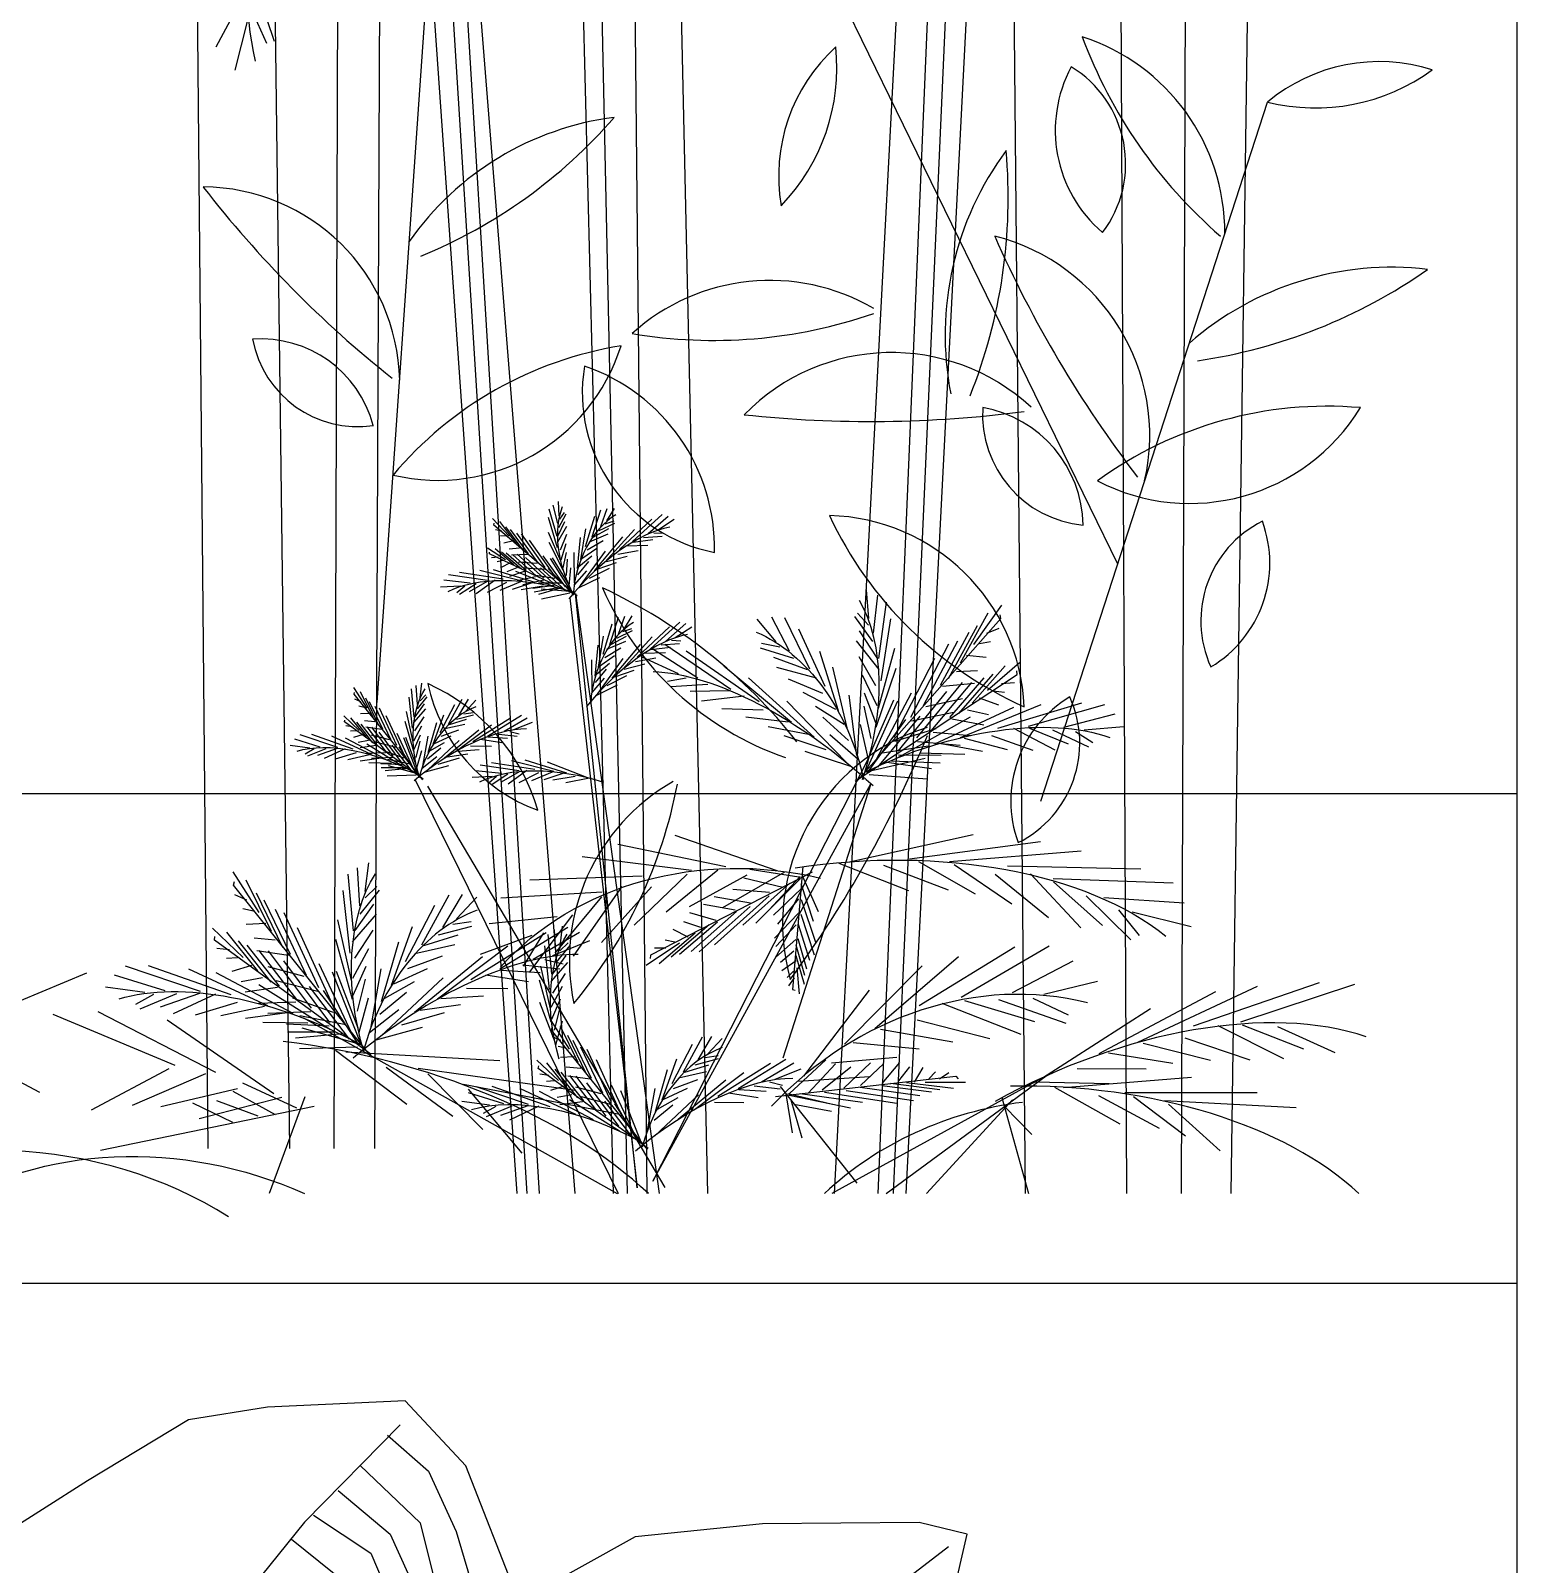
# Model space of a CAD drawing. Header units: millimetres. Extents: x 0 to 25200, y 0 to 17820.
# Drawn here: x 11271 to 12000, y 2460 to 3212 of the extents above; entities that cross this region are included whole.
import ezdxf

# ---------------------------------------------------------------- set-up
doc = ezdxf.new("R2010")
doc.units = ezdxf.units.MM
doc.header["$LTSCALE"] = 100
doc.header["$MEASUREMENT"] = 0
doc.layers.add('CO-TREE', color=251, linetype='Continuous')
doc.layers.add('TB-FORM', color=7, linetype='Continuous')

# ---------------------------------------------------------------- blocks, each defined once
blk = doc.blocks.new('T-134')
at = {"layer": 'CO-TREE'}
for p, q in [((1382.59, 1586.67), (1360.45, 1.43)), ((1302.04, 1557.81), (1309.22, 1.43)), ((1341.04, 1513.82), (1336.02, 1.43)), ((1245.67, 1482.35), (1259.55, 1.43)), ((946.69, 1366.25), (940.8, 23.56)), ((882.25, 1343.16), (899.04, 23.56)), ((924.69, 1191.21), (920.81, 23.56)), ((848.39, 1166.04), (859.1, 23.56)), ((1304.94, 309.92), (1011.71, 910.46)), ((1035.75, 870.73), (1057.72, 1.43)), ((1084.59, 865.45), (1103.96, 1.43)), ((1046.29, 849.81), (1064.61, 1.43)), ((1074.43, 1.43), (1067.54, 673.76)), ((1199.91, 646.43), (1166.01, 1.43)), ((1233.83, 640.77), (1201.12, 1.43)), ((1222.78, 628.66), (1194.96, 1.43)), ((989.7, 616.73), (1038.87, 1.43)), ((1187.5, 1.43), (1213.75, 622.24)), ((968.07, 606.17), (1010.45, 1.43)), ((881.1, 597.24), (891.64, 566.16)), ((977.9, 600.25), (1015.47, 1.43)), ((1021.61, 1.43), (985.23, 597.74)), ((877.93, 590.92), (862.96, 563.19)), ((942.11, 242.07), (966.07, 586.89)), ((880.45, 581.51), (887.81, 565.15)), ((878.45, 576.41), (872.31, 551.92)), ((1267.27, 193.79), (1378.38, 536.27)), ((1030.62, 329.79), (1028.34, 338.83)), ((1031.3, 333.47), (1030.87, 340.56)), ((1006.68, 323.57), (998.55, 332.22)), ((1010.54, 319.58), (1002.13, 330.8)), ((1030.42, 317.92), (1025.96, 332.68)), ((1030.23, 323.45), (1026.42, 336.82)), ((1030.63, 323.63), (1033.97, 330.78)), ((1031.09, 327.77), (1034.64, 334.46)), ((1031.55, 331.9), (1033.82, 335.2)), ((1044.19, 318.47), (1048.65, 333.29)), ((1047.37, 323.19), (1051.64, 336.5)), ((1051.62, 328.29), (1054.81, 337.12)), ((1053.85, 329.55), (1058.16, 331.05)), ((1054.55, 331), (1058.43, 337.17)), ((1060.75, 317.03), (1076.67, 331.81)), ((1067.2, 320.96), (1081.7, 334.1)), ((1074.81, 324.83), (1084.71, 333.39)), ((1079.37, 326.58), (1087.59, 331.84)), ((999.24, 328.98), (999.31, 329.94)), ((1040.02, 294.11), (999.24, 328.98)), ((1003.17, 325.95), (1000.01, 326.71)), ((1005.31, 323.63), (1002.56, 323.73)), ((1013.99, 316.25), (1005.16, 328.12)), ((1016.19, 314.88), (1007.36, 326.76)), ((1020.94, 310.53), (1010.46, 325.04)), ((1024.45, 308.16), (1012.73, 324.63)), ((1032.02, 311.38), (1026, 325.41)), ((1030.52, 320.78), (1035.04, 328.48)), ((1031.84, 316.9), (1034.97, 324.52)), ((1041.83, 312.1), (1044.26, 327.18)), ((1046.03, 320.8), (1055.3, 324.75)), ((1047.87, 323.13), (1055.62, 327.27)), ((1048.61, 306.6), (1062.48, 323.17)), ((1050.86, 326.34), (1058.54, 329.98)), ((1053.56, 310.88), (1068.11, 326.85)), ((1072.57, 322.96), (1081.64, 323.64)), ((1077.61, 325.26), (1082.24, 325.03)), ((1004.92, 312.03), (996.2, 317.66)), ((997.18, 314.88), (997.15, 315.78)), ((1009.05, 309.46), (999.81, 317.39)), ((1012.72, 307.37), (1003.01, 315.79)), ((1008.82, 321.25), (1004.14, 320.14)), ((1011.78, 317.61), (1006.69, 317.16)), ((1029.21, 303.81), (1016.66, 321.6)), ((1033.16, 306.86), (1026.36, 320.53)), ((1032.2, 312.02), (1034.72, 319.92)), ((1040.23, 307.69), (1041.66, 322.9)), ((1041.64, 299.31), (1054, 316.23)), ((1042.4, 312.54), (1049.77, 317.76)), ((1045.01, 316.83), (1052.82, 321.47)), ((1060.01, 314.81), (1070.03, 316.58)), ((1064.15, 318.85), (1074.71, 319.18)), ((1067.54, 320.66), (1077.08, 321.89)), ((1040.13, 294.45), (997.18, 314.88)), ((1001.28, 313.21), (998.14, 313)), ((1003.58, 311.68), (1000.9, 310.98)), ((1007.22, 310.5), (1002.78, 308.13)), ((1014.99, 306.75), (1005.28, 315.16)), ((1015.71, 314.58), (1007.87, 314.23)), ((1020.02, 304.11), (1008.46, 314.47)), ((1023.66, 302.93), (1010.7, 314.75)), ((1020.46, 310.23), (1011.31, 310.89)), ((1028.69, 300.28), (1014.8, 313.08)), ((1034.38, 298.81), (1023.48, 313.97)), ((1036.99, 296.79), (1027.06, 312.55)), ((1035.77, 300.22), (1028, 312.88)), ((1033.13, 307.97), (1034.87, 315.5)), ((1034.84, 304.27), (1035.37, 312.37)), ((1038.83, 300.69), (1038.66, 315.59)), ((1040.35, 304.6), (1045.82, 311.08)), ((1040.87, 308.64), (1047.22, 313.98)), ((1049.9, 307.38), (1059.36, 310.6)), ((1054.38, 311.12), (1064.52, 313.74)), ((987.64, 300.49), (974.74, 301.93)), ((996.16, 301.9), (976.96, 304.57)), ((1003.72, 302.5), (982.46, 305.74)), ((996.02, 301.4), (987.19, 296.26)), ((999.87, 301.95), (990.62, 295.3)), ((1013.05, 301.51), (992.36, 306.77)), ((1005.5, 300.92), (995.98, 295.97)), ((1019.5, 300.79), (999.09, 307.06)), ((1012.23, 301.2), (1002.17, 296.96)), ((1010.45, 307.99), (1005.54, 306.11)), ((1014.55, 306.33), (1006.96, 303.74)), ((1017.99, 300.67), (1008.22, 297.43)), ((1029.24, 298.61), (1009.93, 306.19)), ((1019.58, 303.69), (1010.63, 301.66)), ((1023.69, 302.02), (1013.39, 299.64)), ((1024.39, 307.2), (1013.87, 307.91)), ((1029.14, 302.85), (1018.69, 304.52)), ((1034.19, 297.16), (1022.16, 308.01)), ((1036.93, 296.04), (1025.77, 307.73)), ((1036.19, 299.29), (1036.9, 308.03)), ((1038.7, 299.68), (1044.73, 306.61)), ((1040.69, 298.22), (1051.23, 303.36)), ((1046.11, 303.05), (1055.83, 307.94)), ((982.82, 299.12), (973.06, 298.6)), ((985.02, 299.05), (981.15, 295.79)), ((990.52, 300.22), (982.37, 294.9)), ((1023.47, 299.13), (1012.61, 297.29)), ((1028.72, 299.38), (1018.4, 297.9)), ((1030.61, 298.22), (1018.92, 296.06)), ((1032.65, 300.48), (1021.17, 300.58)), ((1032.36, 298.2), (1021.19, 294.98)), ((1036.51, 296.48), (1022.34, 297.65)), ((1036.49, 295.63), (1022.61, 292.62)), ((1036.43, 293.34), (1069.46, 4.26)), ((1069.46, 4.26), (1039.2, 295.42)), ((1039.2, 295.42), (1080.22, 1.43)), ((1182.96, 283.18), (1181.84, 297.34)), ((1185.32, 276.08), (1187.33, 294.61)), ((1182.9, 280.01), (1177.48, 285.9)), ((1187.85, 263.62), (1191.7, 291.16)), ((1227.93, 261.44), (1241.48, 286)), ((1234.47, 270.42), (1248.17, 289.8)), ((1052.83, 265.78), (1057.29, 280.6)), ((1056.01, 270.5), (1060.28, 283.8)), ((1060.27, 275.6), (1063.45, 284.43)), ((1062.49, 276.86), (1066.8, 278.36)), ((1063.19, 278.31), (1067.07, 284.48)), ((1069.39, 264.34), (1085.31, 279.11)), ((1075.84, 268.27), (1090.35, 281.41)), ((1083.45, 272.14), (1093.35, 280.7)), ((1088.01, 273.89), (1096.23, 279.14)), ((1137.6, 271.81), (1128.2, 282.96)), ((1144.14, 267.27), (1135.38, 283.86)), ((1154, 258.36), (1141.83, 283.51)), ((1184.96, 271.94), (1176.06, 284.21)), ((1176.62, 202.79), (1247.69, 283.2)), ((1189.03, 252.63), (1193.76, 283.09)), ((1222.04, 253.87), (1236.22, 279.85)), ((1240.76, 276.1), (1246.82, 278.49)), ((1247.69, 283.2), (1247.29, 285.08)), ((1050.47, 259.41), (1052.91, 274.49)), ((1054.67, 268.11), (1063.94, 272.06)), ((1056.51, 270.44), (1064.26, 274.58)), ((1059.5, 273.65), (1067.18, 277.28)), ((1062.2, 258.19), (1076.76, 274.16)), ((1081.22, 270.27), (1090.28, 270.95)), ((1086.25, 272.56), (1090.89, 272.34)), ((1139.39, 269.14), (1130.43, 270.91)), ((1161.61, 249.89), (1148.64, 277.99)), ((1188.03, 258.25), (1176.94, 272.24)), ((1187.03, 263.87), (1178.42, 277.11)), ((1203.55, 234.95), (1222.19, 270.83)), ((1209.85, 240.63), (1226.57, 272.27)), ((1218.05, 250.56), (1232.23, 276.53)), ((1237.18, 270.9), (1242.6, 271.87)), ((1048.87, 255), (1050.3, 270.2)), ((1050.28, 246.61), (1062.64, 263.54)), ((1051.04, 259.85), (1058.41, 265.07)), ((1053.65, 264.14), (1061.46, 268.78)), ((1057.25, 253.91), (1071.12, 270.48)), ((1068.66, 262.11), (1078.67, 263.89)), ((1089.67, 256.17), (1071.93, 264.29)), ((1072.79, 266.15), (1083.36, 266.48)), ((1076.19, 267.97), (1085.72, 269.2)), ((1099.18, 253.96), (1077.2, 268.17)), ((1115.33, 248.41), (1082.95, 270.42)), ((1129.2, 242.43), (1093.55, 267.26)), ((1146.2, 263.61), (1129.98, 268.68)), ((1153.01, 258.09), (1136.52, 264.14)), ((1168.05, 237.93), (1159.03, 267.11)), ((1186.49, 250.21), (1178.18, 264.43)), ((1187.67, 239.22), (1195.7, 268.68)), ((1195.34, 225.01), (1215.26, 263.74)), ((1230.88, 265.22), (1240.45, 264.32)), ((1047.47, 248), (1047.3, 262.89)), ((1049, 251.91), (1054.46, 258.39)), ((1049.51, 255.95), (1055.86, 261.29)), ((1058.55, 254.69), (1068, 257.9)), ((1063.02, 258.43), (1073.16, 261.05)), ((1145.14, 232.25), (1111.88, 259.83)), ((1157.31, 253.99), (1137.85, 259.23)), ((1172.43, 229.64), (1165.39, 259.35)), ((1176.32, 203.43), (1255.7, 255.83)), ((1186.66, 229.96), (1196.35, 258.92)), ((1226.02, 257.19), (1236.22, 257.71)), ((1227.02, 236.65), (1243.9, 256.02)), ((1233.7, 241.8), (1249.8, 260.07)), ((1241.16, 248.04), (1256.87, 261.62)), ((1255.7, 255.83), (1255.5, 257.63)), ((937.07, 239.36), (930.68, 249.36)), ((960.19, 234.87), (958.92, 248.72)), ((961.75, 241.04), (961.18, 250.34)), ((963.1, 244.52), (963.99, 251.57)), ((1047.34, 246.99), (1053.38, 253.91)), ((1049.33, 245.53), (1059.87, 250.67)), ((1054.76, 250.35), (1064.47, 255.25)), ((1093.53, 254.03), (1084.4, 252.29)), ((1104.13, 250.88), (1085.99, 249.72)), ((1156.14, 225.14), (1124.07, 254.11)), ((1160.44, 246.4), (1143.68, 253.43)), ((1187.14, 240.45), (1179.95, 255.39)), ((1206.58, 224.8), (1228.96, 251.83)), ((1213.46, 228.15), (1233.48, 251.89)), ((1219.09, 250.09), (1234.71, 251.58)), ((1222.69, 234.78), (1239.58, 254.15)), ((1248.04, 251.39), (1254.33, 251.84)), ((930.77, 246.06), (931.01, 246.99)), ((964.37, 204.22), (930.77, 246.06)), ((934.06, 242.35), (931.09, 243.68)), ((940.12, 234.72), (933.94, 247.31)), ((942.89, 230.81), (936.42, 244.11)), ((944.8, 229.06), (938.33, 242.36)), ((959.35, 229.41), (957.7, 244.74)), ((960.61, 234.98), (965.22, 241.39)), ((961.83, 238.96), (966.57, 244.88)), ((963.05, 242.94), (965.9, 245.76)), ((972.98, 227.39), (980.12, 241.12)), ((976.98, 231.45), (983.65, 243.72)), ((982.11, 235.67), (986.88, 243.75)), ((985.48, 237.78), (990.44, 243.13)), ((1114.73, 247.73), (1095.5, 247.51)), ((1121.97, 245.08), (1100.94, 242.79)), ((1171.98, 212.63), (1142.78, 242.72)), ((1166.79, 238.64), (1150.75, 246.93)), ((1177.16, 216.16), (1173.35, 245.71)), ((1186.43, 232.15), (1180.89, 246.59)), ((1181.88, 208.94), (1197.17, 242.92)), ((1183.36, 216.07), (1195.22, 243.31)), ((1186.5, 213.67), (1203.87, 246.72)), ((1197.35, 218.17), (1221.29, 247.38)), ((1210.88, 240.16), (1228.82, 244.01)), ((1227.98, 224.95), (1267.51, 241.13)), ((1237.04, 244.37), (1246.49, 240.91)), ((1243.92, 247.72), (1249.42, 247.08)), ((1246.18, 229.5), (1287.4, 241.84)), ((1261.32, 230.42), (1298.62, 241.04)), ((933.2, 228.34), (925.67, 235.49)), ((926.12, 232.58), (926.26, 233.47)), ((936.78, 225.05), (929.17, 234.56)), ((935.73, 239.67), (933.05, 240.28)), ((938.74, 236.68), (933.94, 236.46)), ((940.98, 232.56), (935.9, 233.06)), ((948.67, 223.9), (941.06, 240.1)), ((951.68, 220.92), (943.21, 239.28)), ((955.54, 215.77), (946.51, 235.57)), ((959.71, 222.68), (956.39, 237.58)), ((959.98, 232.19), (965.85, 238.92)), ((960.56, 228.14), (965.04, 235.05)), ((969.48, 221.57), (974.67, 235.94)), ((977.47, 231.29), (985.85, 233.92)), ((981, 233.89), (989.22, 236.04)), ((984.53, 236.49), (989.05, 237.16)), ((988.99, 222.91), (1007.38, 234.47)), ((996.06, 225.57), (1012.75, 235.8)), ((1004.25, 227.96), (1015.57, 234.54)), ((1131.27, 238.23), (1110.95, 238.95)), ((1143.46, 232.5), (1122.64, 234.86)), ((1170.91, 231.33), (1156.84, 240.15)), ((1173.05, 223.48), (1160.42, 234.8)), ((1184.07, 224.37), (1180.77, 240.25)), ((1182.22, 207.49), (1201.06, 233.74)), ((1187.33, 210.45), (1208.14, 235.28)), ((1196.73, 214.7), (1232.86, 235.09)), ((1203.95, 233.06), (1224.59, 237.4)), ((1215.4, 221.73), (1254.09, 239.82)), ((1223.68, 234.07), (1239.42, 231.06)), ((1231.34, 238.52), (1241.58, 236.14)), ((1278.6, 229.99), (1303.75, 236.43)), ((922.72, 220.02), (904.34, 226.2)), ((930.26, 219.2), (909.96, 226.33)), ((939.24, 216.5), (919.88, 225.51)), ((964.54, 204.54), (926.12, 232.58)), ((929.85, 230.18), (926.71, 230.55)), ((931.82, 228.25), (929.05, 228.06)), ((935.18, 226.41), (930.38, 224.9)), ((940, 222.32), (932.02, 232.39)), ((942.11, 221.29), (934.14, 231.36)), ((944.27, 228.85), (936.51, 229.96)), ((946.57, 217.76), (937.13, 230.09)), ((948.14, 223.7), (939.27, 226.04)), ((949.93, 215.92), (939.39, 229.95)), ((954.38, 212.39), (943.11, 227.55)), ((959.69, 209.89), (951.8, 226.81)), ((960, 218.03), (955.84, 232.72)), ((960, 223.28), (963.95, 230.57)), ((960.16, 219.12), (963.27, 226.2)), ((964.42, 210.92), (967.02, 225.58)), ((967.1, 217.53), (971.31, 232.21)), ((970.12, 221.9), (978.33, 225.66)), ((973.48, 225.63), (982.02, 228.74)), ((975.13, 214.91), (991.83, 228.62)), ((975.22, 229.34), (985.06, 231.5)), ((980.79, 218.2), (998.05, 231.19)), ((1001.71, 226.54), (1010.74, 225.53)), ((1007.08, 227.86), (1011.59, 226.78)), ((1009.06, 228.84), (1018.1, 232.48)), ((1153.36, 226.34), (1133.74, 230.07)), ((1162.07, 218.8), (1141.46, 225.79)), ((1177.7, 214.2), (1163.82, 226.23)), ((1182.77, 214.13), (1178.94, 231.24)), ((1195.74, 223.13), (1215.99, 229.35)), ((1214.44, 227.44), (1232.74, 225.91)), ((1243.11, 225.87), (1263.33, 218.73)), ((1253.96, 229.48), (1274.14, 218.89)), ((1261.74, 229.46), (1280.66, 221.75)), ((1272.97, 228.66), (1290.58, 220.38)), ((1284.19, 227.87), (1292.77, 222.48)), ((1288.53, 228.62), (1307.99, 230.29)), ((909.09, 219.76), (899.41, 221.05)), ((914.08, 220.21), (901.67, 224.02)), ((911.24, 219.28), (906.83, 216.79)), ((916.86, 219.41), (907.87, 215.69)), ((922.49, 219.55), (912.86, 216.14)), ((926.37, 219.37), (916.05, 214.56)), ((945.45, 214.6), (926.55, 224.54)), ((937.88, 223.36), (932.72, 222.41)), ((941.61, 220.96), (933.67, 219.82)), ((954.61, 210.64), (937.04, 221.68)), ((951.43, 219.99), (941.23, 222.64)), ((955.3, 214.83), (945.34, 218.42)), ((959.2, 208.3), (949.4, 221.2)), ((961.69, 206.7), (952.9, 220.26)), ((961.89, 207.42), (955.05, 224.75)), ((961.32, 211.02), (956.03, 224.9)), ((961.16, 215.18), (963.18, 223.03)), ((961.57, 210.03), (963.89, 218.49)), ((966.64, 214.47), (973.22, 219.83)), ((966.92, 209.03), (982.21, 223.37)), ((967.9, 218.34), (975.13, 222.42)), ((981.63, 218.28), (992.09, 218.97)), ((987.85, 220.86), (998.02, 220.74)), ((992.66, 224.06), (1003.11, 222.42)), ((996.34, 225.21), (1005.94, 224.65)), ((1174.15, 210.75), (1151.86, 218)), ((1189.45, 217.45), (1212.16, 220.85)), ((1206.78, 223), (1227.83, 221.15)), ((1218.43, 221.91), (1238.7, 218.22)), ((1229.7, 224.57), (1250.8, 218.95)), ((931.71, 217.32), (921.44, 214.23)), ((938.37, 216.35), (927.7, 214.04)), ((943.94, 214.76), (933.73, 213.39)), ((946.06, 217.43), (936.89, 217.09)), ((949.04, 212.23), (938.02, 212.43)), ((949.78, 215.03), (939.23, 214.6)), ((954.24, 211.5), (943.82, 211.97)), ((958.31, 211.85), (947.05, 214.08)), ((961.36, 207.21), (947.66, 210.98)), ((964.1, 209.95), (971.32, 215.63)), ((965.79, 208.14), (977.1, 211.24)), ((972.01, 211.88), (982.47, 214.89)), ((976.54, 215.44), (986.43, 216.84)), ((1011.72, 208.61), (992.51, 211.28)), ((1019.28, 209.21), (998.01, 212.45)), ((1028.61, 208.22), (1007.91, 213.48)), ((1035.06, 207.5), (1014.64, 213.77)), ((1044.79, 205.32), (1025.49, 212.9)), ((1183.06, 215.1), (1077.09, 7.52)), ((1182.92, 208.47), (1210.65, 214.72)), ((1190.67, 213.02), (1213.69, 209.76)), ((1194.12, 213.55), (1217.88, 212.53)), ((1197.55, 216.37), (1218.4, 216.32)), ((1208, 217.35), (1230.03, 216.71)), ((955.88, 210.01), (943.99, 210.06)), ((957.6, 209.67), (946.02, 208.58)), ((961.18, 206.37), (946.98, 205.99)), ((960.7, 204.14), (1060.2, 1.43)), ((998.37, 205.83), (988.62, 205.31)), ((1003.19, 207.2), (990.29, 208.64)), ((1000.57, 205.76), (996.7, 202.5)), ((1006.07, 206.93), (997.93, 201.61)), ((1011.58, 208.11), (1002.75, 202.97)), ((1015.43, 208.66), (1006.17, 202.01)), ((1021.05, 207.63), (1011.53, 202.68)), ((1027.78, 207.91), (1017.72, 203.67)), ((1033.55, 207.38), (1023.77, 204.14)), ((1039.03, 205.84), (1028.16, 204)), ((1046.16, 204.93), (1034.47, 202.77)), ((1183.2, 206.78), (1211.53, 204.68)), ((1083.25, 4.44), (966.86, 201.06)), ((1077.09, 7.52), (1183.95, 202.27)), ((1183.95, 202.27), (1140.89, 67.85)), ((1138.07, 159.52), (1088.02, 176.81)), ((1172.65, 163.85), (1234.15, 177.32)), ((1202.87, 165.39), (1267.06, 174.01)), ((1096.14, 159.75), (1042.5, 166.41)), ((1112.85, 161.47), (1059.94, 172.5)), ((1222.55, 164.09), (1287.1, 169.32)), ((884.19, 139.16), (871.41, 159.16)), ((930.43, 130.17), (927.89, 157.86)), ((933.55, 142.5), (932.41, 161.1)), ((936.24, 149.48), (938.02, 163.57)), ((1094, 157.86), (1067.97, 133)), ((1155.27, 158.89), (1076.04, 118.23)), ((1108.93, 159.87), (1083.63, 139.38)), ((1141.62, 158.93), (1111.36, 141.51)), ((1148.65, 156.42), (1124.7, 160.3)), ((1150.59, 161.72), (1145.59, 101.45)), ((1168.36, 163.39), (1202.37, 149.93)), ((1190.18, 162.31), (1221.86, 150.31)), ((1207.35, 164.16), (1235.1, 148.32)), ((1224.88, 162.62), (1252.99, 143.39)), ((1244.91, 157.93), (1271.07, 136.78)), ((1250.99, 162.01), (1316.26, 160.48)), ((1262.26, 158.09), (1286.81, 131.63)), ((871.58, 152.55), (872.06, 154.41)), ((938.79, 68.88), (871.58, 152.55)), ((890.29, 129.88), (877.92, 155.05)), ((936.15, 146.31), (941.84, 151.94)), ((1071.97, 157.03), (1016.88, 154.95)), ((1062, 151.95), (1038.07, 117.76)), ((1076.57, 151.78), (1051.95, 124.43)), ((1123.14, 157.51), (1095.01, 141.98)), ((1134.31, 148.96), (1116.37, 150.49)), ((1144.34, 153.47), (1121.26, 133)), ((1140.93, 151.43), (1121.78, 155.96)), ((1149.35, 155.72), (1127.68, 133.86)), ((1149.38, 156.79), (1134.03, 140.3)), ((1149.77, 150.8), (1136.28, 137.78)), ((1149.74, 153.43), (1155.67, 134.95)), ((1150.33, 157.21), (1158.15, 139.57)), ((1273.35, 155.86), (1332.19, 153.63)), ((1273.53, 154.17), (1297.54, 132.78)), ((878.17, 145.13), (872.23, 147.79)), ((895.82, 122.04), (882.88, 148.66)), ((899.65, 118.55), (886.71, 145.16)), ((928.74, 119.25), (925.45, 149.9)), ((931.27, 130.38), (940.49, 143.21)), ((933.71, 138.34), (943.18, 150.18)), ((964, 123.32), (977.33, 147.88)), ((974.26, 131.76), (983.8, 147.92)), ((981.01, 135.99), (990.92, 146.68)), ((1052.39, 149.06), (1002.63, 146.1)), ((1052.03, 146.87), (1029.19, 119.23)), ((1117.46, 140.38), (1102.02, 143.04)), ((1124.98, 143.76), (1107.24, 146.9)), ((1134.11, 147.36), (1107.42, 123.24)), ((1148.56, 145.87), (1138.23, 133.37)), ((1149.83, 145.55), (1157.06, 124.13)), ((1289.46, 147.32), (1311.33, 125.71)), ((1298.23, 146.55), (1337.58, 143.94)), ((881.5, 139.77), (876.14, 140.99)), ((907.38, 108.24), (892.16, 140.63)), ((913.4, 102.27), (896.47, 138.99)), ((929.46, 105.79), (922.83, 135.6)), ((930, 124.82), (941.73, 138.27)), ((956, 115.22), (970.27, 142.68)), ((1030.32, 137.01), (996.9, 133.58)), ((1037.78, 138.01), (1016.72, 110.08)), ((1108.13, 135.18), (1095.2, 138.96)), ((1118.16, 139.69), (1095.99, 120.12)), ((1124.78, 142.15), (1099.9, 119.86)), ((1148.32, 138.73), (1136.73, 126.55)), ((1149.6, 138.41), (1156.18, 118.46)), ((1305.39, 140.48), (1315.43, 127.86)), ((1312.01, 139.48), (1341, 132.33)), ((876.45, 117.12), (861.39, 131.42)), ((883.61, 110.53), (868.39, 129.54)), ((887.52, 133.8), (877.93, 133.35)), ((921.13, 91.96), (903.06, 131.58)), ((931.16, 116.71), (940.13, 130.52)), ((949, 103.58), (959.39, 132.3)), ((964.97, 123.01), (981.73, 128.27)), ((972.04, 128.2), (988.48, 132.5)), ((979.1, 133.4), (988.13, 134.75)), ((988.02, 106.25), (1024.79, 129.38)), ((1017.85, 127.85), (992.59, 118.58)), ((1002.16, 111.57), (1035.53, 132.03)), ((1023.54, 129.15), (1013.53, 112.85)), ((1018.55, 116.35), (1041.18, 129.51)), ((1027.63, 109.02), (1025.85, 128.4)), ((1029.81, 117.65), (1029.01, 130.67)), ((1031.69, 122.53), (1032.94, 132.4)), ((1097.9, 129.06), (1080.24, 114.06)), ((1104.72, 133.14), (1086.16, 117.22)), ((1094.49, 127.03), (1087.08, 130.77)), ((1108.83, 134.48), (1090.27, 118.57)), ((1100.61, 131.8), (1092.29, 134.62)), ((1147.44, 133.06), (1137.41, 122.45)), ((1148.39, 133.48), (1153.99, 115.73)), ((862.29, 125.58), (862.57, 127.37)), ((939.11, 69.51), (862.29, 125.58)), ((869.73, 120.79), (863.47, 121.54)), ((890.04, 105.07), (874.09, 125.21)), ((894.27, 103), (878.32, 123.14)), ((892, 125.54), (881.83, 126.54)), ((898.59, 118.13), (883.06, 120.35)), ((903.18, 95.95), (884.3, 120.6)), ((909.9, 92.28), (888.81, 120.32)), ((930.03, 96.49), (921.72, 125.87)), ((930.05, 106.99), (937.94, 121.57)), ((944.24, 95.5), (952.67, 124.85)), ((960.49, 119.11), (980.17, 123.43)), ((971.61, 96.82), (1006.14, 122.81)), ((1026.44, 101.37), (1024.14, 122.83)), ((1028.16, 118.11), (1046.25, 125.39)), ((1029.92, 114.74), (1036.55, 123.02)), ((1031.63, 120.31), (1035.62, 124.26)), ((1090.18, 124.08), (1073.83, 113.19)), ((1083.56, 121.61), (1078.04, 121.66)), ((1087.87, 124.56), (1083.26, 125.52)), ((1147.21, 125.92), (1137.47, 117.2)), ((1146.32, 120.24), (1139.72, 114.68)), ((1147.24, 123.29), (1151.53, 108.48)), ((1148.15, 126.34), (1152.45, 111.53)), ((1207.59, 93.51), (1254.62, 122.28)), ((1228.31, 97.71), (1271.38, 122.79)), ((855.48, 100.46), (818.72, 112.83)), ((870.56, 98.84), (829.97, 113.1)), ((873.68, 116.93), (868.15, 116.55)), ((880.39, 113.26), (870.79, 110.24)), ((918.81, 85.22), (896.26, 115.53)), ((929.43, 80.21), (913.64, 114.05)), ((930.37, 98.67), (936.59, 112.84)), ((957.01, 111.68), (974.08, 117.92)), ((960.3, 90.24), (993.7, 117.67)), ((1013.46, 113.51), (1031.53, 111.49)), ((1026.95, 91.95), (1022.31, 112.82)), ((1024.2, 116.16), (1033.23, 113.99)), ((1027.33, 105.27), (1035.54, 114.69)), ((1028.21, 109.17), (1034.67, 118.14)), ((1076.04, 118.23), (1075.83, 116.62)), ((1147.33, 115.41), (1140.4, 110.58)), ((1147.3, 118.04), (1151.27, 103.97)), ((1171.09, 74.57), (1209.05, 113.05)), ((1185.96, 82.39), (1226.93, 117.64)), ((1253.36, 99.9), (1283.09, 115.54)), ((725.04, 78.35), (799.85, 109.6)), ((838.2, 100.85), (813.38, 108.47)), ((888.53, 93.44), (849.8, 111.45)), ((900.94, 89.63), (863.14, 109.52)), ((885.81, 107.14), (875.47, 105.25)), ((906.32, 107.82), (888.59, 112.51)), ((912.91, 100.41), (892.5, 105.71)), ((933.82, 75.27), (920.15, 109.94)), ((932.68, 82.47), (922.11, 110.23)), ((932.36, 90.78), (936.41, 106.5)), ((938.87, 82.26), (944.07, 111.59)), ((943.89, 78.5), (974.46, 107.18)), ((945.84, 97.12), (960.3, 105.27)), ((950.29, 104.23), (966.7, 111.75)), ((995.37, 108.55), (1016.26, 105.28)), ((1002.72, 110.85), (1021.92, 109.73)), ((1027.35, 85.44), (1021.53, 106.01)), ((1028.14, 99.6), (1034.42, 109.26)), ((1146.12, 110.48), (1142.98, 107.33)), ((1146.47, 107.12), (1143.66, 103.23)), ((1147.68, 112.05), (1148.79, 99.35)), ((1268.81, 99.18), (1294.98, 105.44)), ((828.22, 99.95), (808.85, 102.53)), ((832.51, 98.99), (823.69, 94.01)), ((843.76, 99.26), (825.78, 91.81)), ((855.01, 99.52), (835.76, 92.71)), ((862.79, 99.18), (842.13, 89.55)), ((893.25, 102.34), (877.39, 100.08)), ((919.26, 81.72), (884.13, 103.79)), ((928.45, 77.03), (908.84, 102.82)), ((933.42, 73.84), (915.83, 100.94)), ((943.33, 89.38), (956.48, 100.09)), ((973.31, 97), (994.21, 98.37)), ((985.75, 102.15), (1006.09, 101.91)), ((1027.36, 92.79), (1032.88, 103)), ((1145.59, 101.45), (1146.86, 101.13)), ((1151.17, 58.98), (1183.27, 101.09)), ((1295.83, 70.06), (1353.02, 100.46)), ((1314.74, 75.68), (1373.44, 103.02)), ((1342.12, 83.62), (1403.86, 104.87)), ((1365.23, 85.62), (1421.18, 103.98)), ((862.96, 60.7), (805.36, 90.52)), ((873.45, 95.06), (852.92, 88.88)), ((886.79, 93.13), (865.45, 88.52)), ((902.16, 95.29), (883.82, 94.62)), ((909.61, 90.49), (888.5, 89.63)), ((920.64, 90.1), (900.71, 97.26)), ((933.18, 80.49), (937.81, 97.41)), ((938.25, 80.33), (952.68, 91.69)), ((954.07, 84.19), (974.99, 90.2)), ((963.13, 91.31), (982.91, 94.11)), ((1029.2, 75.63), (1021.8, 95.06)), ((1027.59, 86.97), (1031.94, 96.88)), ((1028.98, 81.45), (1031.81, 92.44)), ((1218.71, 94.8), (1257.56, 79.58)), ((1229.82, 96.09), (1264.14, 85.72)), ((1246.59, 96.6), (1279.59, 85)), ((1263.35, 97.11), (1280.71, 89.08)), ((1268.03, 58.12), (1321.01, 92.12)), ((843.1, 64.11), (783.25, 89.11)), ((891.49, 50.32), (839.22, 86.45)), ((897.92, 89.95), (877.51, 87.21)), ((908.13, 84.9), (886.09, 85.3)), ((918.52, 83.43), (897.69, 84.36)), ((926.66, 84.13), (904.13, 88.6)), ((905.95, 87.5), (1059.61, 1.43)), ((941.63, 76.72), (964.24, 82.91)), ((1036.33, 72.2), (1027.39, 86.2)), ((1027.5, 81.57), (1027.84, 82.87)), ((1029.55, 74.24), (1032.8, 86.08)), ((1040.6, 65.7), (1031.94, 83.32)), ((1206.67, 86.59), (1242.31, 77.45)), ((1354.06, 83.86), (1386.28, 67.58)), ((1365.99, 84.1), (1395.93, 72.39)), ((1383.31, 83.22), (1411.32, 70.55)), ((728.9, 76.48), (776.52, 51.05)), ((921.81, 80.46), (898.03, 80.55)), ((925.24, 79.76), (902.09, 77.59)), ((932.77, 74.85), (905.35, 82.4)), ((1074.55, 23), (1027.5, 81.57)), ((1032.12, 76.38), (1027.96, 78.24)), ((1044.48, 60.22), (1035.42, 78.85)), ((1047.15, 57.77), (1038.09, 76.4)), ((1092.2, 61.11), (1101.53, 78.3)), ((1099.38, 67.02), (1106.06, 78.33)), ((1104.11, 69.98), (1111.05, 77.47)), ((1175.24, 75.41), (1207.65, 72.35)), ((1188.78, 82), (1224.22, 75.71)), ((1337.85, 77.68), (1369.72, 66.94)), ((932.4, 73.18), (904, 72.41)), ((921.59, 71.7), (956.55, 45.18)), ((926.7, 70.85), (1002.12, 66.59)), ((1034.45, 72.62), (1030.69, 73.48)), ((1038.67, 68.44), (1031.95, 68.13)), ((1052.56, 50.55), (1041.91, 73.23)), ((1056.78, 46.37), (1044.93, 72.08)), ((1086.6, 55.44), (1096.59, 74.66)), ((1102.77, 68.17), (1109.09, 69.12)), ((1164.71, 65.57), (1196.74, 68.21)), ((1300.46, 70.47), (1331.98, 65.25)), ((1317.43, 75.12), (1350.47, 66.86)), ((840.02, 62.61), (801.92, 42.27)), ((946.46, 63.43), (979.21, 39.34)), ((962.12, 62.89), (1039.09, 52.16)), ((1030.91, 56.77), (1020.37, 66.78)), ((1021, 62.7), (1021.2, 63.95)), ((1074.78, 23.44), (1021, 62.7)), ((1035.93, 52.16), (1025.27, 65.47)), ((1040.43, 48.34), (1029.26, 62.44)), ((1043.39, 46.89), (1032.22, 60.99)), ((1041.8, 62.67), (1034.68, 63.37)), ((1062.19, 39.16), (1049.54, 66.89)), ((1078.37, 41.64), (1084.27, 62.18)), ((1081.7, 47.29), (1088.97, 67.4)), ((1089.74, 58.17), (1103.52, 61.19)), ((1092.88, 60.89), (1104.61, 64.58)), ((1097.53, 42.56), (1121.7, 60.76)), ((1097.82, 64.53), (1109.34, 67.54)), ((1109.01, 49.16), (1134.76, 65.35)), ((1118.91, 52.89), (1142.27, 67.21)), ((1130.38, 56.23), (1146.22, 65.44)), ((1137.11, 57.47), (1149.78, 62.56)), ((1144.08, 50.54), (1161.87, 67.03)), ((1153.27, 50.66), (1166.7, 65.03)), ((1160.15, 52.27), (1174.24, 63.48)), ((1170.79, 53.1), (1183.83, 65.54)), ((1178.93, 54.45), (1190.31, 65.21)), ((1189.58, 55.29), (1198.25, 65.6)), ((1197.71, 56.64), (1203.07, 63.6)), ((1205.45, 56.05), (1209.55, 63.27)), ((1212.33, 57.66), (1215.64, 61.01)), ((1217.55, 57.59), (1222.12, 60.69)), ((1285.01, 62.77), (1318.88, 62.53)), ((857.92, 60.12), (822.07, 44.59)), ((873.58, 52.81), (836.06, 43.93)), ((902.72, 43.32), (876.28, 55.53)), ((966.9, 60.03), (993.86, 32.76)), ((984.44, 55.04), (1060.74, 40.27)), ((1016.24, 45.11), (990.5, 53.77)), ((1026.79, 43.97), (998.38, 53.96)), ((1039.37, 40.19), (1012.26, 52.8)), ((1026.21, 59.34), (1021.83, 59.86)), ((1028.98, 56.64), (1025.1, 56.37)), ((1033.68, 54.07), (1026.96, 51.96)), ((1046.41, 57.48), (1035.54, 59.03)), ((1049.63, 41.95), (1036.41, 59.21)), ((1051.82, 50.26), (1039.41, 53.55)), ((1054.33, 39.38), (1039.57, 59.01)), ((1060.56, 34.44), (1044.78, 55.66)), ((1068, 30.93), (1056.95, 54.62)), ((1074.61, 32.37), (1078.25, 52.9)), ((1082.6, 47.75), (1094.09, 53.01)), ((1087.3, 52.97), (1099.25, 57.33)), ((1089.61, 37.96), (1112.99, 57.15)), ((1126.82, 54.24), (1139.47, 52.83)), ((1134.34, 56.1), (1140.66, 54.58)), ((1137.2, 48.93), (1225.69, 58.94)), ((1139.52, 53.88), (1177.06, 6.46)), ((1148.54, 56.52), (1183.39, 58.77)), ((1269.97, 59.08), (1164.86, 1.43)), ((1178.73, 53.49), (1208.03, 49.48)), ((1189.38, 54.32), (1213.65, 51.34)), ((1191.52, 1.43), (1269.97, 59.08)), ((1193.55, 55.48), (1217.82, 52.5)), ((1201.48, 55.86), (1224.5, 53.14)), ((1210.67, 55.99), (1230.32, 55.98)), ((1225.69, 58.94), (1226.75, 57.72)), ((1264.17, 56.19), (1300.73, 55.39)), ((1274.01, 53.51), (1305.92, 35.63)), ((1278.33, 53.39), (1341.07, 58.54)), ((871.28, 36.32), (851.78, 45.67)), ((895.41, 48.49), (854.8, 38.11)), ((883.74, 39.33), (863.49, 46.88)), ((892.18, 40.05), (871.52, 51.45)), ((906.68, 48.82), (889.11, 1.43)), ((997.16, 44.75), (983.6, 46.56)), ((986.66, 52.6), (1012.96, 21.3)), ((1004.14, 45.38), (986.77, 50.71)), ((1048.06, 37.53), (1021.6, 51.45)), ((1037.46, 49.79), (1030.23, 48.46)), ((1042.68, 46.43), (1031.57, 44.84)), ((1060.88, 31.99), (1036.29, 47.44)), ((1056.44, 45.07), (1042.15, 48.78)), ((1067.32, 28.71), (1053.58, 46.76)), ((1070.79, 26.47), (1058.48, 45.45)), ((1071.08, 27.47), (1061.5, 51.74)), ((1078.12, 29.73), (1099.52, 49.81)), ((1079.49, 42.77), (1089.61, 48.47)), ((1107.42, 46.29), (1121.66, 46.13)), ((1114.16, 50.77), (1128.78, 48.48)), ((1119.3, 52.39), (1132.75, 51.6)), ((1142.24, 50.26), (1145.5, 31.24)), ((1143.26, 50.44), (1165.18, 45.21)), ((1143.88, 49.57), (1174.03, 43.37)), ((1144.83, 47.44), (1150.12, 28.77)), ((1146.25, 45.24), (1164.7, 41.87)), ((1149.3, 50.47), (1179.85, 46.2)), ((1161.2, 51.05), (1196.78, 45.74)), ((1171.85, 51.88), (1204.92, 47.09)), ((1253.46, 47.42), (1211.31, 1.43)), ((1248.09, 48.45), (1261.21, 1.43)), ((1295.49, 49.53), (1325.29, 33.42)), ((1308.48, 50.89), (1373.24, 50.88)), ((1312.75, 49.07), (1338.14, 29.67)), ((1327.81, 46.97), (1392.48, 43.55)), ((1329.92, 45.21), (1355.22, 22.41)), ((911.17, 44.04), (806.47, 22.6)), ((1000.16, 44.08), (993.99, 40.6)), ((1008.03, 44.27), (995.45, 39.06)), ((1015.91, 44.45), (1002.43, 39.69)), ((1021.35, 44.21), (1006.89, 37.47)), ((1077.73, 37.35), (1086.93, 44.85)), ((1249.41, 44.13), (1262.88, 30.31))]:
    blk.add_line(p, q, dxfattribs=at)
for centre, major_axis, ratio, start_param, end_param in [((1013.45, 606.91), (100.06, 104.85), 0.860949, 1.492122, 2.640094), ((1256.46, 472.19), (0, 100.99), 1, 4.708032, 5.969899), ((1512.54, 651.87), (-0.01, 239.99), 1, 1.926581, 2.427061), ((1224.18, 500.05), (0.01, 85.38), 1, 0.736996, 1.742098), ((1070.01, 553.08), (0, 97.33), 1, 3.944859, 4.817298), ((1433.04, 470.69), (0, 85.38), 1, -0.310292, 0.694809), ((1339.96, 522.45), (0, 65.61), 1, 1.076877, 2.438915), ((1253.15, 506.02), (0, 55.71), 1, 4.064184, 5.734713), ((1401.88, 630.72), (0, 97.33), 1, 2.897644, 3.770083), ((1076.79, 384.7), (0, 145.25), 1, 0.128314, 0.959866), ((868.8, 692.9), (-0.01, 250.63), 1, 3.528957, 3.99827), ((1371.68, 422.16), (0, 151.31), 1, 0.931182, 1.762734), ((990.23, 489.33), (0, 261.07), 1, 4.331872, 4.801184), ((856.33, 397.88), (0, 96.78), 1, -1.548576, -0.004857), ((1293.44, 833.47), (0.02, 552.67), 1, 2.230757, 2.469675), ((1219.83, 372.88), (0, 100.81), 1, 4.490246, 6.033966), ((1771.39, 703), (0.09, 575.7), 1, 1.986534, 2.225452), ((1439.33, 304.01), (0, 151.31), 1, -0.116035, 0.715517), ((1134.59, 347.88), (0, 100.99), 1, -0.527932, 0.733936), ((1306.78, 667.93), (-0.02, 261.07), 1, 3.284572, 3.753884), ((1107.02, 659.49), (0.01, 239.99), 1, 2.973867, 3.474347), ((885.08, 363.19), (0, 57.01), 1, -1.310618, 0.071676), ((1194.11, 312.71), (0, 100.81), 1, -0.745797, 0.797923), ((932.46, 429.64), (0, 52.35), 1, 1.754872, 3.289533), ((971.84, 444.92), (0, 94), 1, 2.905517, 4.408972), ((1090.85, 234.94), (-0.02, 184.23), 1, 0.159644, 0.871427), ((1122.42, 394.01), (0, 79.83), 1, 1.408617, 2.951444), ((1013.25, 317.83), (0, 94.11), 1, 4.688961, 5.954347), ((1184, 955.44), (-0.02, 575.7), 1, 3.033553, 3.272471), ((1293.22, 383.25), (0, 54.53), 1, 1.510476, 3.045136), ((1228.59, 328.03), (0, 59.39), 1, -1.554969, -0.172675), ((1407.65, 195.31), (0, 191.91), 1, -0.0846, 0.627183), ((1340.27, 437.53), (0, 97.92), 1, 2.661204, 4.164658), ((1068.86, 294.17), (5.52, 43.31), 0.703506, 0.501498, 1.649471), ((1337.36, 415.23), (-0.02, 191.91), 1, 2.009712, 2.721495), ((1161.28, 235.78), (0, 97.92), 1, -1.527641, -0.024187), ((1400.22, 282.08), (0, 54.53), 1, 0.46325, 1.997911), ((1320.09, 310.44), (0, 59.39), 1, 3.681069, 5.063363), ((1059.69, 278.52), (40.65, 46.55), 0.442679, 0.501498, 1.649471), ((942.56, 61.4), (-0.04, 261.07), 1, -0.904275, -0.434963), ((1191.45, 358.15), (0.01, 151.31), 1, 1.978439, 2.809992), ((1132.36, 225.95), (25.34, 83.56), 0.593584, 4.633715, 5.781687), ((1077.5, 241.48), (5.52, 43.31), 0.703506, 0.501498, 1.649471), ((1068.33, 225.83), (40.65, 46.55), 0.442679, 0.501498, 1.649471), ((1050.25, 269.36), (0, 85.38), 1, 1.78417, 2.789272), ((927.24, 162.37), (-0.01, 97.33), 1, -1.291276, -0.418838), ((1311.95, 193.81), (0, 59.39), 1, 0.539384, 1.921678), ((1231.82, 222.17), (0, 54.53), 1, 3.604843, 5.139503), ((992.72, 198.94), (13.46, 41.54), 0.703506, 0.501498, 1.649471), ((980.81, 185.26), (48.58, 38.2), 0.442679, 0.501498, 1.649471), ((1241.55, 133.62), (0, 100.81), 1, 0.301429, 1.845149), ((679.88, 446.23), (0.04, 575.7), 1, 4.080845, 4.319763), ((1137.23, 115.69), (0, 100.99), 1, 0.519211, 1.781078), ((853.59, 247.61), (0, 239.99), 1, 4.021043, 4.521523), ((995.49, 58.3), (26.91, 83.07), 0.703506, 0.501498, 1.649471), ((971.66, 30.94), (97.15, 76.4), 0.442679, 0.501498, 1.649471), ((1234.77, -44.37), (112.89, 105.47), 0.860949, 0.501498, 1.649471), ((1303.33, -38.16), (165.77, 82.58), 0.551995, 0.501498, 1.649471), ((893.21, -47.55), (-219.23, 36.47), 0.551995, 3.83222, 4.791063), ((1114.24, 15.6), (18.84, 58.15), 0.703506, 0.501498, 1.649471), ((1097.56, -3.55), (68.01, 53.48), 0.442679, 0.501498, 1.649471), ((1264.29, -48.18), (-185.13, 4.91), 0.551995, 3.695856, 4.791063), ((1271.49, -86.37), (151.7, 29.23), 0.860949, 1.492122, 2.205879), ((725.61, -182.88), (209.99, 98.01), 0.860949, 0.501498, 1.549077)]:
    blk.add_ellipse(centre, major_axis=major_axis, ratio=ratio, start_param=start_param, end_param=end_param, dxfattribs=at)
at = {"layer": 'CO-TREE', "extrusion": (0, 0, -1)}
for centre, major_axis, ratio, start_param, end_param in [((1060.33, 308.65), (-18.35, 39.62), 0.593584, 4.633715, 5.781687), ((1024.38, 267.42), (-58.81, 16.49), 0.514658, 0.501498, 1.649471), ((1119.49, 194.89), (-22.97, 84.25), 0.703506, 0.501498, 1.649471), ((1142, 166.44), (-93.45, 80.89), 0.442679, 0.501498, 1.649471), ((987.02, 214.75), (-10.69, 42.33), 0.593584, 4.633715, 5.781687), ((1215.03, 154.29), (111.89, 49.01), 0.514658, 4.633715, 5.781687), ((944.05, 180.9), (-54.73, 27.11), 0.514658, 0.501498, 1.649471), ((1039.93, 174.13), (-58.81, 16.49), 0.514658, 0.501498, 1.649471), ((1125.68, 27.17), (-152.41, 25.31), 0.860949, 0.501498, 1.649471), ((1172.29, 61.31), (184.14, 19.83), 0.551995, 4.633715, 5.781687), ((984.09, 89.93), (-21.38, 84.66), 0.593584, 4.633715, 5.781687), ((1065.19, 80.85), (-14.97, 59.27), 0.593584, 4.633715, 5.781687), ((898.14, 22.24), (-109.46, 54.22), 0.514658, 0.501498, 1.649471), ((1046.1, -9.65), (-76.62, 37.96), 0.514658, 0.501498, 1.649471), ((842.65, -144.88), (-168, 78.41), 0.860949, 0.501498, 1.549077)]:
    blk.add_ellipse(centre, major_axis=major_axis, ratio=ratio, start_param=start_param, end_param=end_param, dxfattribs=at)
blk = doc.blocks.new('T-138')
at = {"layer": 'CO-TREE'}
for p, q in [((80.07, 1769.5), (41.32, 1763.29)), ((147.52, 1772.55), (80.07, 1769.5)), ((177.29, 1740.74), (147.52, 1772.55)), ((41.32, 1763.29), (-8.2, 1733.38)), ((145.08, 1760.73), (98.22, 1713.13)), ((138.86, 1755.69), (158.97, 1738.09)), ((125.38, 1740.83), (154.86, 1712.71)), ((158.97, 1738.09), (172.45, 1708.6)), ((203.28, 1674.33), (177.29, 1740.74)), ((-8.2, 1733.38), (-53.31, 1704.71)), ((114.64, 1728.71), (140.23, 1707.23)), ((102.53, 1716.6), (130.64, 1697.85)), ((98.22, 1713.13), (48.1, 1651.17)), ((140.23, 1707.23), (153.49, 1677.74)), ((154.86, 1712.71), (168.34, 1658.99)), ((172.45, 1708.6), (185.7, 1664.25)), ((260.21, 1705.96), (195.55, 1670.03)), ((322.58, 1712.36), (260.21, 1705.96)), ((399.32, 1712.96), (322.58, 1712.36)), ((422.98, 1707.24), (399.32, 1712.96)), ((405.85, 1632.88), (422.98, 1707.24)), ((91.79, 1704.71), (118.52, 1683.22)), ((355.07, 1656.1), (413.75, 1701.26)), ((130.64, 1697.85), (142.75, 1669.74))]:
    blk.add_line(p, q, dxfattribs=at)

msp = doc.modelspace()

# ---------------------------------------------------------------- linework, layer by layer
at = {"layer": 'TB-FORM', "color": 251}
for p, q in [((12000, 2838), (600, 2838)), ((12000, 2598), (600, 2598))]:
    msp.add_line(p, q, dxfattribs=at)
msp.add_lwpolyline([(600, 510), (12000, 510), (12000, 17310), (600, 17310)], close=True, dxfattribs=at)

# ---------------------------------------------------------------- block references
at = {"layer": 'CO-TREE'}
for name, p in [('T-134', (10499.21, 2640.69)), ('T-138', (11307.47, 767.99))]:
    msp.add_blockref(name, p, dxfattribs=at)

doc.saveas('drawing.dxf')
